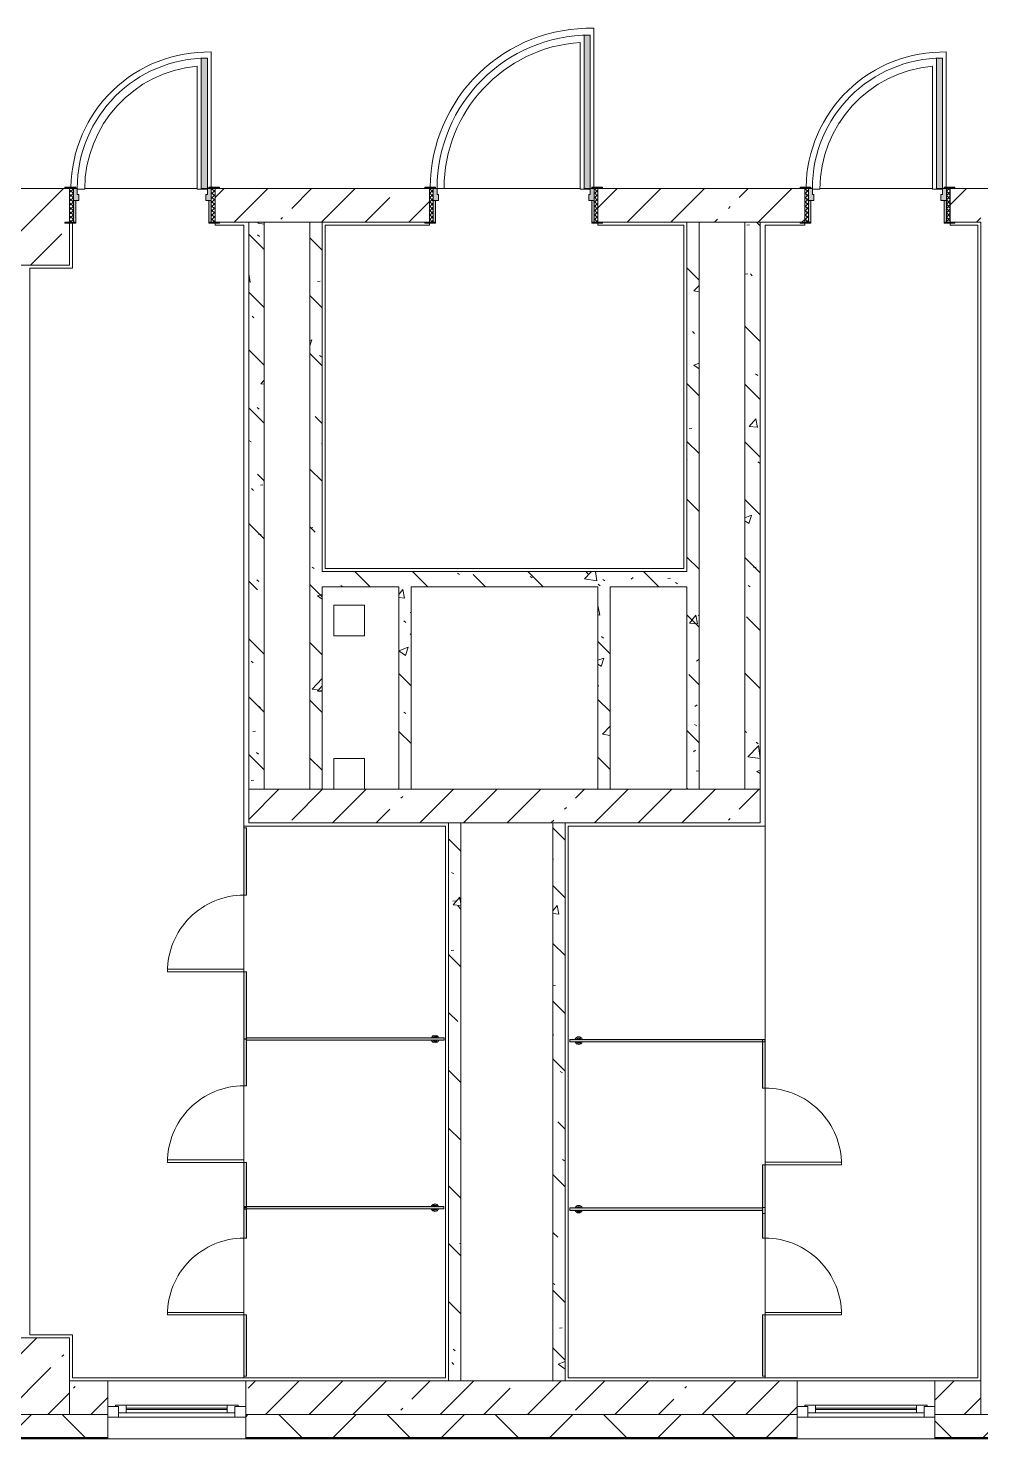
# Model space of a CAD drawing. Header units: millimetres. Extents: x 81469 to 281789, y -8553 to 29000.
# Drawn here: x 218245 to 224465, y -258 to 8945 of the extents above; entities that cross this region are included whole.
import ezdxf

# ---------------------------------------------------------------- set-up
doc = ezdxf.new("R2010")
doc.units = ezdxf.units.MM
for name, color, linetype, lineweight in [('A-DOOR', 7, 'Continuous', 5), ('A-GENM-1', 7, 'Continuous', 5), ('A-GLAZ-3', 7, 'Continuous', 5), ('A-WALL', 7, 'Continuous', 9), ('A-WALL-4', 7, 'Continuous', 5), ('I-WALL-2', 7, 'Continuous', 5), ('S-COLS-1', 7, 'Continuous', 5)]:
    doc.layers.add(name, color=color, linetype=linetype, lineweight=lineweight)
for name, color, linetype, lineweight, true_color in [('A-DOOR-2', 7, 'Continuous', 5, 0xe2e2e2), ('A-DOOR-3', 7, 'Continuous', 5, 0xaaaaaa), ('A-DOOR-FRAM-1', 7, 'Continuous', 5, 0xe2e2e2), ('A-DOOR-FRAM-3', 7, 'Continuous', 5, 0xaaaaaa), ('A-FLOR-3', 7, 'Continuous', 5, 0xaaaaaa), ('A-GENM-3', 7, 'Continuous', 5, 0xe2ddcd), ('I-WALL-4', 7, 'Continuous', 5, 0x787878)]:
    doc.layers.add(name, color=color, linetype=linetype, lineweight=lineweight, true_color=true_color)
pattern_1 = [(45, (152605.2, 0), (-285.1231, 285.1231), []), (45, (152890.3, 0), (-285.1231, 285.1231), [504.031, -100.806, 16.764, -84.042])]
pattern_2 = [(135, (152605.2, 0), (-377.1708, -377.1708), [533.4, -88.9, 17.78, -88.9]), (135, (152605.2, 376.94), (-377.1708, -377.1708), []), (50, (152605.2, 0), (637.6445, -55.7866), [66.675, -733.425]), (355, (152605.2, 0), (-123.3494, 668.699), [53.34, -586.74]), (100.451, (152658.3, -4.65), (514.299, 612.908), [56.665, -623.315]), (46.184, (152605.2, 177.8), (948.7764, -147.15), [100.012, -1100.137]), (96.636, (152684.25, 165.5), (830.909, 865.997), [84.998, -934.973]), (351.184, (152605.2, 177.8), (830.918, 865.988), [80.01, -880.11]), (21, (152694.1, 133.35), (530.6506, -357.9283), [66.675, -733.425]), (326, (152694.1, 133.35), (216.308, 644.6585), [53.34, -586.74]), (71.451, (152738.3, 103.5), (746.9596, 286.7243), [56.665, -623.315]), (37.5, (152605.18, 0), (10.8105, 295.9426), [16.764, -562.864, 16.764, -578.866, -588.962]), (37.5, (152605.18, 0), (10.8105, 295.9426), [-1175.258, 16.764, -572.198]), (7.5, (152605.18, 0), (233.8692, 350.6318), [16.764, -322.834, 16.764, -549.529, -224.472]), (7.5, (152605.18, 0), (233.8692, 350.6318), [-905.891, 16.764, -207.708]), (327.5, (152406.94, 0), (474.5678, -20.0513), [16.764, -205.486, 16.764, -676.656, -920.115]), (327.5, (152406.94, 0), (474.5678, -20.0513), [-915.67, 16.764, -903.351]), (317.5, (152318.04, 0), (518.4522, 88.9934), [16.764, -272.161, 16.764, -443.738, -653.415]), (317.5, (152318.04, 0), (518.4522, 88.9934), [-749.427, 16.764, -636.651])]

# ---------------------------------------------------------------- blocks, each defined once
blk = doc.blocks.new('BSC_Колонна _Прямоугольная - 500х500-V16-3_5_3_птичка')
at = {"layer": 'S-COLS-1'}
h = blk.add_hatch(dxfattribs=at)
h.set_pattern_fill('FP_47', color=256, style=0, pattern_type=2)
h.set_pattern_definition([(45, (-65660, -150), (-285.1231, 285.1231), []), (45, (-65374.88, -150), (-285.1231, 285.1231), [504.031, -100.806, 16.764, -84.042])])
h.paths.add_polyline_path([(-250, -250), (250, -250), (250, 250), (-250, 250)])
for p, q in [((250, 250), (-250, 250)), ((-250, 250), (-250, -250)), ((250, -250), (250, 250)), ((-250, -250), (250, -250))]:
    blk.add_line(p, q, dxfattribs=at)
blk = doc.blocks.new('BSC_Колонна _Прямоугольная - 500х500-V19-3_5_3_птичка')
at = {"layer": 'S-COLS-1'}
h = blk.add_hatch(dxfattribs=at)
h.set_pattern_fill('FP_50', color=256, style=0, pattern_type=2)
h.set_pattern_definition([(45, (-65660, -7650), (-285.1231, 285.1231), []), (45, (-65374.88, -7650), (-285.1231, 285.1231), [504.031, -100.806, 16.764, -84.042])])
h.paths.add_polyline_path([(-250, -250), (250, -250), (250, 22), (220, 22), (220, 30), (250, 30), (250, 250), (-250, 250), (-250, 30)])
for p, q in [((220, 250), (-250, 250)), ((-250, 250), (-250, -250)), ((250, -250), (250, 22)), ((-250, -250), (250, -250))]:
    blk.add_line(p, q, dxfattribs=at)
blk = doc.blocks.new('120_Окно_СКБ_1Ст - 120_Окно_СКБ_1Ст 900х2500_h_-22445987-3_5_3_птичка')
at = {"layer": 'A-GLAZ-3'}
for p, q in [((-450, -127), (-450, -57)), ((-450, -57), (-380, -57)), ((450, -57), (-450, -57)), ((-380, -57), (-380, -127)), ((380, -87), (-380, -87)), ((-380, -87), (-380, -127)), ((-330, -137), (-330, -87)), ((330, -137), (330, -87)), ((380, -127), (380, -57)), ((380, -57), (450, -57)), ((380, -127), (380, -87)), ((450, -57), (450, -127)), ((-380, -127), (-450, -127)), ((-450, -127), (-400, -127)), ((-380, -127), (-400, -127)), ((-400, -127), (-400, -137)), ((-400, -137), (400, -137)), ((400, -137), (-400, -137)), ((-330, -107), (330, -107)), ((330, -117), (-330, -117)), ((450, -127), (380, -127)), ((400, -127), (380, -127)), ((400, -127), (450, -127)), ((400, -137), (400, -127))]:
    blk.add_line(p, q, dxfattribs=at)
blk = doc.blocks.new('110_Дверь_СКБ_1Ст_Внутренняя1 - Д-7_л__950x2100h_Туалет-21784696-3_5_3_птичка')
at = {"layer": 'A-DOOR-2'}
h = blk.add_hatch(color=256, dxfattribs=at)
h.paths.add_polyline_path([(462.5, 30), (462.5, 110), (437.5, 110), (437.5, 70), (427.5, 70), (427.5, 30)])
h.paths.add_polyline_path([(-402.5, 30), (-402.5, 70), (-412.5, 70), (-412.5, 110), (-437.5, 110), (-437.5, 30)])
at = {"layer": 'A-DOOR-3'}
h = blk.add_hatch(dxfattribs=at)
h.set_pattern_fill('FP_78', color=256, style=0, pattern_type=2)
h.set_pattern_definition([(135, (1826.41, 174.685), (-14.14214, -14.14214), []), (225, (1826.41, 174.685), (14.14214, -14.14214), [])])
h.paths.add_polyline_path([(487.5, -110), (487.5, 110), (462.5, 110), (462.5, -110)])
at = {"layer": 'A-DOOR-FRAM-1'}
for points in [[(397.5, 110), (437.5, 110), (437.5, 960), (397.5, 960), (397.5, 538.8)], [(-422.5, 110), (-422.5, 118), (-492.5, 118), (-492.5, 110)], [(517.5, 110), (517.5, 118), (447.5, 118), (447.5, 110)], [(-422.5, -110), (-422.5, 30), (-437.5, 30), (-437.5, -110)], [(462.5, -110), (462.5, 30), (447.5, 30), (447.5, -110)], [(-422.5, -118), (-422.5, -110), (-492.5, -110), (-492.5, -118)], [(517.5, -118), (517.5, -110), (447.5, -110), (447.5, -118)]]:
    blk.add_hatch(color=256, dxfattribs=at).paths.add_polyline_path(points)
at = {"layer": 'A-DOOR-FRAM-3'}
h = blk.add_hatch(dxfattribs=at)
h.set_pattern_fill('FP_79', color=256, style=0, pattern_type=2)
h.set_pattern_definition([(45, (-296.384, 174.685), (-14.1421, 14.1421), []), (135, (-296.384, 174.685), (-14.1421, -14.1421), [])])
h.paths.add_polyline_path([(-437.5, -110), (-437.5, 110), (-462.5, 110), (-462.5, -110)])
at = {"layer": 'A-DOOR-3'}
for p, q in [((437.5, 960), (397.5, 960)), ((397.5, 960), (397.5, 110)), ((437.5, 110), (437.5, 960)), ((397.5, 110), (437.5, 110))]:
    blk.add_line(p, q, dxfattribs=at)
blk.add_arc((437.5, 110), 850, 90, 180, dxfattribs=at)
at = {"layer": 'A-DOOR-FRAM-3'}
for p, q in [((-422.5, 118), (-492.5, 118)), ((-492.5, 118), (-492.5, 110)), ((-492.5, 110), (-422.5, 110)), ((-437.5, 110), (-462.5, 110)), ((-462.5, 110), (-462.5, -110)), ((-412.5, 110), (-437.5, 110)), ((-437.5, 110), (-437.5, 30)), ((-437.5, -110), (-437.5, 110)), ((-422.5, 110), (-437.5, 110)), ((-437.5, 110), (-437.5, 109)), ((-437.5, 109), (-422.5, 109)), ((-422.5, 110), (-422.5, 118)), ((-422.5, 109), (-422.5, 110)), ((-412.5, 70), (-412.5, 110)), ((437.5, 110), (437.5, 70)), ((462.5, 110), (437.5, 110)), ((517.5, 118), (447.5, 118)), ((447.5, 118), (447.5, 110)), ((462.5, 110), (447.5, 110)), ((447.5, 110), (447.5, 109)), ((447.5, 110), (517.5, 110)), ((447.5, 109), (462.5, 109)), ((462.5, 30), (462.5, 110)), ((487.5, 110), (462.5, 110)), ((462.5, 110), (462.5, -110)), ((462.5, 109), (462.5, 110)), ((487.5, -110), (487.5, 110)), ((517.5, 110), (517.5, 118)), ((-437.5, 30), (-402.5, 30)), ((-422.5, 30), (-437.5, 30)), ((-437.5, 30), (-437.5, -110)), ((-422.5, -110), (-422.5, 30)), ((-402.5, 70), (-412.5, 70)), ((-402.5, 30), (-402.5, 70)), ((437.5, 70), (427.5, 70)), ((427.5, 70), (427.5, 30)), ((427.5, 30), (462.5, 30)), ((462.5, 30), (447.5, 30)), ((447.5, 30), (447.5, -110)), ((462.5, -110), (462.5, 30)), ((-422.5, -110), (-492.5, -110)), ((-492.5, -110), (-492.5, -118)), ((-492.5, -118), (-422.5, -118)), ((-462.5, -110), (-437.5, -110)), ((-437.5, -110), (-422.5, -110)), ((-422.5, -118), (-422.5, -110)), ((447.5, -110), (462.5, -110)), ((517.5, -110), (447.5, -110)), ((447.5, -110), (447.5, -118)), ((447.5, -118), (517.5, -118)), ((462.5, -110), (487.5, -110)), ((517.5, -118), (517.5, -110))]:
    blk.add_line(p, q, dxfattribs=at)
blk = doc.blocks.new('110_Дверь_СКБ_1Ст_Внутренняя1 - Д-4 1100x2100h_су мгн-V42-3_5_3_птичка')
at = {"layer": 'A-DOOR-2'}
h = blk.add_hatch(color=256, dxfattribs=at)
h.paths.add_polyline_path([(537.5, 30), (537.5, 110), (512.5, 110), (512.5, 70), (502.5, 70), (502.5, 30)])
h.paths.add_polyline_path([(-477.5, 30), (-477.5, 70), (-487.5, 70), (-487.5, 110), (-512.5, 110), (-512.5, 30)])
at = {"layer": 'A-DOOR-3'}
h = blk.add_hatch(dxfattribs=at)
h.set_pattern_fill('FP_80', color=256, style=0, pattern_type=2)
h.set_pattern_definition([(135, (1751.41, 174.685), (-14.14214, -14.14214), []), (225, (1751.41, 174.685), (14.14214, -14.14214), [])])
h.paths.add_polyline_path([(562.5, -110), (562.5, 110), (537.5, 110), (537.5, -110)])
at = {"layer": 'A-DOOR-FRAM-1'}
for points in [[(472.5, 110), (512.5, 110), (512.5, 1110), (472.5, 1110)], [(-497.5, 110), (-497.5, 118), (-567.5, 118), (-567.5, 110)], [(592.5, 110), (592.5, 118), (522.5, 118), (522.5, 110)], [(-497.5, -110), (-497.5, 30), (-512.5, 30), (-512.5, -110)], [(537.5, -110), (537.5, 30), (522.5, 30), (522.5, -110)], [(-497.5, -118), (-497.5, -110), (-567.5, -110), (-567.5, -118)], [(592.5, -118), (592.5, -110), (522.5, -110), (522.5, -118)]]:
    blk.add_hatch(color=256, dxfattribs=at).paths.add_polyline_path(points)
at = {"layer": 'A-DOOR-FRAM-3'}
h = blk.add_hatch(dxfattribs=at)
h.set_pattern_fill('FP_81', color=256, style=0, pattern_type=2)
h.set_pattern_definition([(45, (-371.384, 174.685), (-14.1421, 14.1421), []), (135, (-371.384, 174.685), (-14.1421, -14.1421), [])])
h.paths.add_polyline_path([(-512.5, -110), (-512.5, 110), (-537.5, 110), (-537.5, -110)])
at = {"layer": 'A-DOOR-3'}
for p, q in [((512.5, 1110), (472.5, 1110)), ((472.5, 1110), (472.5, 110)), ((512.5, 110), (512.5, 1110)), ((472.5, 110), (512.5, 110))]:
    blk.add_line(p, q, dxfattribs=at)
blk.add_arc((512.5, 110), 1000, 90, 180, dxfattribs=at)
at = {"layer": 'A-DOOR-FRAM-3'}
for p, q in [((-497.5, 118), (-567.5, 118)), ((-567.5, 118), (-567.5, 110)), ((-567.5, 110), (-497.5, 110)), ((-512.5, 110), (-537.5, 110)), ((-537.5, 110), (-537.5, -110)), ((-487.5, 110), (-512.5, 110)), ((-512.5, 110), (-512.5, 30)), ((-512.5, -110), (-512.5, 110)), ((-497.5, 110), (-512.5, 110)), ((-512.5, 110), (-512.5, 109)), ((-512.5, 109), (-497.5, 109)), ((-497.5, 110), (-497.5, 118)), ((-497.5, 109), (-497.5, 110)), ((-487.5, 70), (-487.5, 110)), ((512.5, 110), (512.5, 70)), ((537.5, 110), (512.5, 110)), ((592.5, 118), (522.5, 118)), ((522.5, 118), (522.5, 110)), ((537.5, 110), (522.5, 110)), ((522.5, 110), (522.5, 109)), ((522.5, 110), (592.5, 110)), ((522.5, 109), (537.5, 109)), ((537.5, 30), (537.5, 110)), ((562.5, 110), (537.5, 110)), ((537.5, 110), (537.5, -110)), ((537.5, 109), (537.5, 110)), ((562.5, -110), (562.5, 110)), ((592.5, 110), (592.5, 118)), ((-512.5, 30), (-477.5, 30)), ((-497.5, 30), (-512.5, 30)), ((-512.5, 30), (-512.5, -110)), ((-497.5, -110), (-497.5, 30)), ((-477.5, 70), (-487.5, 70)), ((-477.5, 30), (-477.5, 70)), ((512.5, 70), (502.5, 70)), ((502.5, 70), (502.5, 30)), ((502.5, 30), (537.5, 30)), ((537.5, 30), (522.5, 30)), ((522.5, 30), (522.5, -110)), ((537.5, -110), (537.5, 30)), ((-497.5, -110), (-567.5, -110)), ((-567.5, -110), (-567.5, -118)), ((-567.5, -118), (-497.5, -118)), ((-537.5, -110), (-512.5, -110)), ((-512.5, -110), (-497.5, -110)), ((-497.5, -118), (-497.5, -110)), ((522.5, -110), (537.5, -110)), ((592.5, -110), (522.5, -110)), ((522.5, -110), (522.5, -118)), ((522.5, -118), (592.5, -118)), ((537.5, -110), (562.5, -110)), ((592.5, -118), (592.5, -110))]:
    blk.add_line(p, q, dxfattribs=at)
blk = doc.blocks.new('131_Сантехническая перегородка_Дверь_ поз_4 - СД-1-V148-3_5_3_птичка')
at = {"layer": 'A-GENM-3'}
for points in [[(-190, -8), (250, -8), (250, 8), (-190, 8)], [(750, -8), (1190, -8), (1190, 8), (750, 8)]]:
    blk.add_hatch(color=256, dxfattribs=at).paths.add_polyline_path(points)
at = {"layer": 'A-DOOR'}
for p, q in [((266, 508), (250, 508)), ((250, 8), (250, 508)), ((266, 8), (266, 508)), ((266, 8), (250, 8))]:
    blk.add_line(p, q, dxfattribs=at)
blk.add_arc((250, 8), 500, 360, 90, dxfattribs=at)
at = {"layer": 'A-GENM-1'}
for p, q in [((250, 8), (-190, 8)), ((-190, 8), (-190, -8)), ((250, -8), (250, 8)), ((1190, 8), (750, 8)), ((750, 8), (750, -8)), ((1190, -8), (1190, 8)), ((-190, -8), (250, -8)), ((750, -8), (1190, -8))]:
    blk.add_line(p, q, dxfattribs=at)
blk = doc.blocks.new('131_Сантехническая перегородка_Дверь - СД-1-V149-3_5_3_птичка')
at = {"layer": 'A-GENM-3'}
for points in [[(0, -8), (317.3, -8), (317.3, 8), (0, 8)], [(817.3, 8), (817.3, -8), (1134.7, -8), (1134.7, 8)]]:
    blk.add_hatch(color=256, dxfattribs=at).paths.add_polyline_path(points)
at = {"layer": 'A-DOOR'}
for p, q in [((333.3, -8), (317.3, -8)), ((317.3, -8), (317.3, -508)), ((333.3, -8), (333.3, -508)), ((333.3, -508), (317.3, -508))]:
    blk.add_line(p, q, dxfattribs=at)
blk.add_arc((317.3, -8), 500, 270, 0, dxfattribs=at)
at = {"layer": 'A-GENM-1'}
for p, q in [((317.3, 8), (0, 8)), ((0, 8), (0, -8)), ((317.3, -8), (317.3, 8)), ((1134.7, 8), (817.3, 8)), ((817.3, 8), (817.3, -8)), ((1134.7, -8), (1134.7, 8)), ((0, -8), (317.3, -8)), ((817.3, -8), (1134.7, -8))]:
    blk.add_line(p, q, dxfattribs=at)
blk = doc.blocks.new('131_Сантехническая перегородка_Дверь - СД-1-V150-3_5_3_птичка')
at = {"layer": 'A-GENM-3'}
for points in [[(0, -8), (305.2, -8), (305.2, 8), (0, 8)], [(805.2, -8), (1110.4, -8), (1110.4, 8), (805.2, 8)]]:
    blk.add_hatch(color=256, dxfattribs=at).paths.add_polyline_path(points)
at = {"layer": 'A-DOOR'}
for p, q in [((321.2, 508), (305.2, 508)), ((305.2, 8), (305.2, 508)), ((321.2, 8), (321.2, 508)), ((321.2, 8), (305.2, 8))]:
    blk.add_line(p, q, dxfattribs=at)
blk.add_arc((305.2, 8), 500, 360, 90, dxfattribs=at)
at = {"layer": 'A-GENM-1'}
for p, q in [((305.2, 8), (0, 8)), ((0, 8), (0, -8)), ((305.2, -8), (305.2, 8)), ((1110.4, 8), (805.2, 8)), ((805.2, 8), (805.2, -8)), ((1110.4, -8), (1110.4, 8)), ((0, -8), (305.2, -8)), ((805.2, -8), (1110.4, -8))]:
    blk.add_line(p, q, dxfattribs=at)
blk = doc.blocks.new('131_Сантехническая перегородка_Дверь_сдвиг_ - СД-1-V151-3_5_3_птичка')
at = {"layer": 'A-GENM-3'}
for points in [[(0, -8), (400, -8), (400, 8), (0, 8)], [(900, -8), (1100, -8), (1100, 8), (900, 8)]]:
    blk.add_hatch(color=256, dxfattribs=at).paths.add_polyline_path(points)
at = {"layer": 'A-DOOR'}
for p, q in [((416, 508), (400, 508)), ((400, 8), (400, 508)), ((416, 8), (416, 508)), ((416, 8), (400, 8))]:
    blk.add_line(p, q, dxfattribs=at)
blk.add_arc((400, 8), 500, 360, 90, dxfattribs=at)
at = {"layer": 'A-GENM-1'}
for p, q in [((400, 8), (0, 8)), ((0, 8), (0, -8)), ((400, -8), (400, 8)), ((1100, 8), (900, 8)), ((900, 8), (900, -8)), ((1100, -8), (1100, 8)), ((0, -8), (400, -8)), ((900, -8), (1100, -8))]:
    blk.add_line(p, q, dxfattribs=at)
blk = doc.blocks.new('131_Сантехническая перегородка_Дверь_сдвиг_ - СД-1-V152-3_5_3_птичка')
at = {"layer": 'A-GENM-3'}
for points in [[(0, -8), (400, -8), (400, 8), (0, 8)], [(900, 8), (900, -8), (1100, -8), (1100, 8)]]:
    blk.add_hatch(color=256, dxfattribs=at).paths.add_polyline_path(points)
at = {"layer": 'A-DOOR'}
for p, q in [((416, -8), (400, -8)), ((400, -8), (400, -508)), ((416, -8), (416, -508)), ((416, -508), (400, -508))]:
    blk.add_line(p, q, dxfattribs=at)
blk.add_arc((400, -8), 500, 270, 0, dxfattribs=at)
at = {"layer": 'A-GENM-1'}
for p, q in [((400, 8), (0, 8)), ((0, 8), (0, -8)), ((400, -8), (400, 8)), ((1100, 8), (900, 8)), ((900, 8), (900, -8)), ((1100, -8), (1100, 8)), ((0, -8), (400, -8)), ((900, -8), (1100, -8))]:
    blk.add_line(p, q, dxfattribs=at)
blk = doc.blocks.new('131_Сантехническая перегородка - СП-4-V153-3_5_3_птичка')
at = {"layer": 'A-GENM-3'}
blk.add_hatch(color=256, dxfattribs=at).paths.add_polyline_path([(1330, -8), (1330, 8), (55.2, 8), (55.2, -8), (798.9, -8)])
at = {"layer": 'A-GENM-1'}
for p, q in [((1330, 8), (55.2, 8)), ((55.2, 8), (55.2, -8)), ((1330, -8), (1330, 8)), ((55.2, -8), (1330, -8))]:
    blk.add_line(p, q, dxfattribs=at)
at = {"layer": 'A-GENM-1', "flags": 128}
for points in [[(126.7, 8), (126.3, 8.5), (126, 9), (125.6, 9.5), (125.2, 9.9), (124.8, 10.4), (124.4, 10.8), (123.9, 11.2), (123.5, 11.6), (123, 12), (122.5, 12.3), (122, 12.7), (121.5, 13), (121, 13.3), (120.5, 13.6), (119.9, 13.8), (119.4, 14), (118.8, 14.3), (118.2, 14.4), (117.6, 14.6), (117, 14.7), (116.5, 14.9), (115.9, 14.9), (115.3, 15), (114.7, 15.1), (114.1, 15.1), (113.5, 15.1), (112.8, 15), (112.2, 15), (111.7, 14.9), (111.1, 14.8), (110.5, 14.7), (109.9, 14.5), (109.3, 14.4), (108.7, 14.2), (108.2, 13.9), (107.6, 13.7), (107.1, 13.4), (106.5, 13.2), (106, 12.9), (105.5, 12.5), (105, 12.2), (104.5, 11.8), (104.1, 11.4), (103.6, 11), (103.2, 10.6), (102.8, 10.2), (102.4, 9.7), (102, 9.3), (101.6, 8.8), (101.3, 8.3), (101.1, 8)], [(101.1, -8), (101.4, -8.5), (101.8, -9), (102.2, -9.5), (102.6, -9.9), (103, -10.4), (103.4, -10.8), (103.8, -11.2), (104.3, -11.6), (104.7, -12), (105.2, -12.3), (105.7, -12.7), (106.2, -13), (106.8, -13.3), (107.3, -13.6), (107.9, -13.8), (108.4, -14), (109, -14.3), (109.6, -14.4), (110.1, -14.6), (110.7, -14.7), (111.3, -14.9), (111.9, -14.9), (112.5, -15), (113.1, -15.1), (113.7, -15.1), (114.3, -15.1), (114.9, -15), (115.5, -15), (116.1, -14.9), (116.7, -14.8), (117.3, -14.7), (117.9, -14.5), (118.5, -14.4), (119, -14.2), (119.6, -13.9), (120.2, -13.7), (120.7, -13.4), (121.2, -13.2), (121.7, -12.9), (122.3, -12.5), (122.7, -12.2), (123.2, -11.8), (123.7, -11.4), (124.1, -11), (124.6, -10.6), (125, -10.2), (125.4, -9.7), (125.8, -9.3), (126.1, -8.8), (126.5, -8.3), (126.7, -8)]]:
    blk.add_lwpolyline(points, dxfattribs=at)
at = {"layer": 'A-GENM-1'}
for radius, start, end in [(24.6, 19.91127, 160.08873), (17.6, 45, 135), (17.6, 45, 135), (15.1, 45, 135), (24.6, 199.91127, 340.08873), (17.6, 225, 315), (17.6, 225, 315), (15.1, 225, 315)]:
    blk.add_arc((113.9, 0), radius, start, end, dxfattribs=at)
blk = doc.blocks.new('131_Сантехническая перегородка - СП-4-V154-3_5_3_птичка')
at = {"layer": 'A-GENM-3'}
blk.add_hatch(color=256, dxfattribs=at).paths.add_polyline_path([(1330, -8), (1330, 8), (71.3, 8), (71.3, -8), (815.1, -8)])
at = {"layer": 'A-GENM-1'}
for p, q in [((1330, 8), (71.3, 8)), ((71.3, 8), (71.3, -8)), ((1330, -8), (1330, 8)), ((71.3, -8), (1330, -8))]:
    blk.add_line(p, q, dxfattribs=at)
at = {"layer": 'A-GENM-1', "flags": 128}
for points in [[(142.8, 8), (142.5, 8.5), (142.1, 9), (141.8, 9.5), (141.4, 9.9), (141, 10.4), (140.5, 10.8), (140.1, 11.2), (139.6, 11.6), (139.2, 12), (138.7, 12.3), (138.2, 12.7), (137.7, 13), (137.1, 13.3), (136.6, 13.6), (136.1, 13.8), (135.5, 14), (134.9, 14.3), (134.4, 14.4), (133.8, 14.6), (133.2, 14.7), (132.6, 14.9), (132, 14.9), (131.4, 15), (130.8, 15.1), (130.2, 15.1), (129.6, 15.1), (129, 15), (128.4, 15), (127.8, 14.9), (127.2, 14.8), (126.6, 14.7), (126, 14.5), (125.4, 14.4), (124.9, 14.2), (124.3, 13.9), (123.8, 13.7), (123.2, 13.4), (122.7, 13.2), (122.2, 12.9), (121.7, 12.5), (121.2, 12.2), (120.7, 11.8), (120.2, 11.4), (119.8, 11), (119.3, 10.6), (118.9, 10.2), (118.5, 9.7), (118.1, 9.3), (117.8, 8.8), (117.4, 8.3), (117.3, 8)], [(117.3, -8), (117.6, -8.5), (117.9, -9), (118.3, -9.5), (118.7, -9.9), (119.1, -10.4), (119.5, -10.8), (120, -11.2), (120.4, -11.6), (120.9, -12), (121.4, -12.3), (121.9, -12.7), (122.4, -13), (122.9, -13.3), (123.5, -13.6), (124, -13.8), (124.6, -14), (125.1, -14.3), (125.7, -14.4), (126.3, -14.6), (126.9, -14.7), (127.5, -14.9), (128.1, -14.9), (128.7, -15), (129.3, -15.1), (129.9, -15.1), (130.5, -15.1), (131.1, -15), (131.7, -15), (132.3, -14.9), (132.9, -14.8), (133.4, -14.7), (134, -14.5), (134.6, -14.4), (135.2, -14.2), (135.7, -13.9), (136.3, -13.7), (136.8, -13.4), (137.4, -13.2), (137.9, -12.9), (138.4, -12.5), (138.9, -12.2), (139.4, -11.8), (139.8, -11.4), (140.3, -11), (140.7, -10.6), (141.1, -10.2), (141.5, -9.7), (141.9, -9.3), (142.3, -8.8), (142.6, -8.3), (142.8, -8)]]:
    blk.add_lwpolyline(points, dxfattribs=at)
at = {"layer": 'A-GENM-1'}
for radius, start, end in [(24.6, 19.91127, 160.08873), (17.6, 45, 135), (17.6, 45, 135), (15.1, 45, 135), (24.6, 199.91127, 340.08873), (17.6, 225, 315), (17.6, 225, 315), (15.1, 225, 315)]:
    blk.add_arc((130, 0), radius, start, end, dxfattribs=at)
blk = doc.blocks.new('131_Сантехническая перегородка - СП-4-V155-3_5_3_птичка')
at = {"layer": 'A-GENM-3'}
blk.add_hatch(color=256, dxfattribs=at).paths.add_polyline_path([(1330, 8), (39.9, 8), (39.9, -8), (1330, -8)])
at = {"layer": 'A-GENM-1'}
for p, q in [((1330, 8), (39.9, 8)), ((39.9, 8), (39.9, -8)), ((1330, -8), (1330, 8)), ((39.9, -8), (1330, -8))]:
    blk.add_line(p, q, dxfattribs=at)
at = {"layer": 'A-GENM-1', "flags": 128}
for points in [[(111.4, 8), (111, 8.5), (110.7, 9), (110.3, 9.5), (109.9, 9.9), (109.5, 10.4), (109.1, 10.8), (108.6, 11.2), (108.2, 11.6), (107.7, 12), (107.2, 12.3), (106.7, 12.7), (106.2, 13), (105.7, 13.3), (105.2, 13.6), (104.6, 13.8), (104, 14), (103.5, 14.3), (102.9, 14.4), (102.3, 14.6), (101.7, 14.7), (101.1, 14.9), (100.6, 14.9), (100, 15), (99.4, 15.1), (98.7, 15.1), (98.1, 15.1), (97.5, 15), (96.9, 15), (96.3, 14.9), (95.8, 14.8), (95.2, 14.7), (94.6, 14.5), (94, 14.4), (93.4, 14.2), (92.9, 13.9), (92.3, 13.7), (91.8, 13.4), (91.2, 13.2), (90.7, 12.9), (90.2, 12.5), (89.7, 12.2), (89.2, 11.8), (88.8, 11.4), (88.3, 11), (87.9, 10.6), (87.5, 10.2), (87.1, 9.7), (86.7, 9.3), (86.3, 8.8), (86, 8.3), (85.8, 8)], [(85.8, -8), (86.1, -8.5), (86.5, -9), (86.9, -9.5), (87.2, -9.9), (87.6, -10.4), (88.1, -10.8), (88.5, -11.2), (89, -11.6), (89.4, -12), (89.9, -12.3), (90.4, -12.7), (90.9, -13), (91.5, -13.3), (92, -13.6), (92.6, -13.8), (93.1, -14), (93.7, -14.3), (94.3, -14.4), (94.8, -14.6), (95.4, -14.7), (96, -14.9), (96.6, -14.9), (97.2, -15), (97.8, -15.1), (98.4, -15.1), (99, -15.1), (99.6, -15), (100.2, -15), (100.8, -14.9), (101.4, -14.8), (102, -14.7), (102.6, -14.5), (103.2, -14.4), (103.7, -14.2), (104.3, -13.9), (104.8, -13.7), (105.4, -13.4), (105.9, -13.2), (106.4, -12.9), (106.9, -12.5), (107.4, -12.2), (107.9, -11.8), (108.4, -11.4), (108.8, -11), (109.3, -10.6), (109.7, -10.2), (110.1, -9.7), (110.5, -9.3), (110.8, -8.8), (111.2, -8.3), (111.4, -8)]]:
    blk.add_lwpolyline(points, dxfattribs=at)
at = {"layer": 'A-GENM-1'}
for radius, start, end in [(24.6, 19.91127, 160.08873), (17.6, 45, 135), (17.6, 45, 135), (15.1, 45, 135), (24.6, 199.91127, 340.08873), (17.6, 225, 315), (17.6, 225, 315), (15.1, 225, 315)]:
    blk.add_arc((98.6, 0), radius, start, end, dxfattribs=at)
blk = doc.blocks.new('131_Сантехническая перегородка - СП-4-V156-3_5_3_птичка')
at = {"layer": 'A-GENM-3'}
blk.add_hatch(color=256, dxfattribs=at).paths.add_polyline_path([(1330, 8), (25.5, 8), (25.5, -8), (1330, -8)])
at = {"layer": 'A-GENM-1'}
for p, q in [((1330, 8), (25.5, 8)), ((25.5, 8), (25.5, -8)), ((1330, -8), (1330, 8)), ((25.5, -8), (1330, -8))]:
    blk.add_line(p, q, dxfattribs=at)
at = {"layer": 'A-GENM-1', "flags": 128}
for points in [[(97, 8), (96.7, 8.5), (96.3, 9), (95.9, 9.5), (95.5, 9.9), (95.1, 10.4), (94.7, 10.8), (94.3, 11.2), (93.8, 11.6), (93.3, 12), (92.9, 12.3), (92.4, 12.7), (91.8, 13), (91.3, 13.3), (90.8, 13.6), (90.2, 13.8), (89.7, 14), (89.1, 14.3), (88.5, 14.4), (88, 14.6), (87.4, 14.7), (86.8, 14.9), (86.2, 14.9), (85.6, 15), (85, 15.1), (84.4, 15.1), (83.8, 15.1), (83.2, 15), (82.6, 15), (82, 14.9), (81.4, 14.8), (80.8, 14.7), (80.2, 14.5), (79.6, 14.4), (79.1, 14.2), (78.5, 13.9), (77.9, 13.7), (77.4, 13.4), (76.9, 13.2), (76.4, 12.9), (75.8, 12.5), (75.3, 12.2), (74.9, 11.8), (74.4, 11.4), (74, 11), (73.5, 10.6), (73.1, 10.2), (72.7, 9.7), (72.3, 9.3), (72, 8.8), (71.6, 8.3), (71.4, 8)], [(71.4, -8), (71.8, -8.5), (72.1, -9), (72.5, -9.5), (72.9, -9.9), (73.3, -10.4), (73.7, -10.8), (74.1, -11.2), (74.6, -11.6), (75.1, -12), (75.6, -12.3), (76.1, -12.7), (76.6, -13), (77.1, -13.3), (77.6, -13.6), (78.2, -13.8), (78.7, -14), (79.3, -14.3), (79.9, -14.4), (80.5, -14.6), (81.1, -14.7), (81.6, -14.9), (82.2, -14.9), (82.8, -15), (83.4, -15.1), (84, -15.1), (84.6, -15.1), (85.2, -15), (85.8, -15), (86.4, -14.9), (87, -14.8), (87.6, -14.7), (88.2, -14.5), (88.8, -14.4), (89.4, -14.2), (89.9, -13.9), (90.5, -13.7), (91, -13.4), (91.6, -13.2), (92.1, -12.9), (92.6, -12.5), (93.1, -12.2), (93.6, -11.8), (94, -11.4), (94.5, -11), (94.9, -10.6), (95.3, -10.2), (95.7, -9.7), (96.1, -9.3), (96.5, -8.8), (96.8, -8.3), (97, -8)]]:
    blk.add_lwpolyline(points, dxfattribs=at)
at = {"layer": 'A-GENM-1'}
for radius, start, end in [(24.6, 19.91127, 160.08873), (17.6, 45, 135), (17.6, 45, 135), (15.1, 45, 135), (24.6, 199.91127, 340.08873), (17.6, 225, 315), (17.6, 225, 315), (15.1, 225, 315)]:
    blk.add_arc((84.2, 0), radius, start, end, dxfattribs=at)

msp = doc.modelspace()

# ---------------------------------------------------------------- hatches: boundary and pattern name
at = {"layer": 'A-WALL-4'}
h = msp.add_hatch(dxfattribs=at)
h.set_pattern_fill('FP_60', color=256, style=0, pattern_type=2)
h.set_pattern_definition([(45, (152605.2, 0), (-353.5534, 353.5534), []), (135, (152605.2, 0), (-353.5534, -353.5534), [])])
h.paths.add_polyline_path([(223265.2, -250), (223265.2, -100), (219665.2, -100), (219665.2, -250), (222524.9, -250)])
h.paths.add_polyline_path([(228305.2, -250), (228305.2, -100), (224165.2, -100), (224165.2, -250), (228118.2, -250)])
h.paths.add_polyline_path([(209515.2, -250), (210415.2, -250), (210415.2, -100), (209232.3, -100), (209232.3, -250), (209474.1, -250)])
h.paths.add_polyline_path([(214015.2, -250), (214215.2, -250), (214215.2, -100), (213515.2, -100), (213515.2, -250)])
h.paths.add_polyline_path([(216315.2, -250), (216865.2, -250), (216865.2, -100), (216315.2, -100)])
h.paths.add_polyline_path([(218515.2, -250), (218765.2, -250), (218765.2, -100), (217765.2, -100), (217765.2, -250), (218015.2, -250)])
at = {"layer": 'I-WALL-2'}
h = msp.add_hatch(dxfattribs=at)
h.set_pattern_fill('FP_56', color=256, style=0, pattern_type=2)
h.set_pattern_definition(pattern_1)
h.paths.add_polyline_path([(223285.2, 7680), (223315.2, 7680), (223315.2, 7900), (221965.2, 7900), (221965.2, 7680), (223025.2, 7680)])
h.paths.add_polyline_path([(224265.2, 7680), (224465.2, 7680), (224465.2, 7900), (224265.2, 7900), (224265.2, 7750.3)])
h.paths.add_polyline_path([(219495.2, 7680), (220865.2, 7680), (220865.2, 7900), (219465.2, 7900), (219465.2, 7680)])
h = msp.add_hatch(dxfattribs=at)
h.set_pattern_fill('FP_56', color=256, style=0, pattern_type=2)
h.set_pattern_definition(pattern_1)
h.paths.add_polyline_path([(221070.2, 3760), (223025.2, 3760), (223025.2, 3980), (219685.2, 3980), (219685.2, 3760), (220990.2, 3760)])
h = msp.add_hatch(dxfattribs=at)
h.set_pattern_fill('FP_56', color=256, style=0, pattern_type=2)
h.set_pattern_definition(pattern_1)
h.paths.add_polyline_path([(223265.2, -100), (223265.2, 120), (219665.2, 120), (219665.2, -100), (222524.9, -100)])
h.paths.add_polyline_path([(224389.3, -100), (224465.2, -100), (224465.2, 120), (224165.2, 120), (224165.2, -100)])
h.paths.add_polyline_path([(218765.2, -100), (218765.2, 120), (218515.2, 120), (218515.2, -100)])
at = {"layer": 'I-WALL-4'}
h = msp.add_hatch(dxfattribs=at)
h.set_pattern_fill('FP_66', color=256, style=0, pattern_type=2)
h.set_pattern_definition(pattern_2)
h.paths.add_polyline_path([(219785.2, 3980), (219785.2, 7680), (219685.2, 7680), (219685.2, 3980)])
h = msp.add_hatch(dxfattribs=at)
h.set_pattern_fill('FP_66', color=256, style=0, pattern_type=2)
h.set_pattern_definition(pattern_2)
h.paths.add_polyline_path([(220085.2, 3980), (220165.2, 3980), (220165.2, 7680), (220085.2, 7680), (220085.2, 4279.6)])
h = msp.add_hatch(dxfattribs=at)
h.set_pattern_fill('FP_66', color=256, style=0, pattern_type=2)
h.set_pattern_definition(pattern_2)
h.paths.add_polyline_path([(222625.2, 3980), (222625.2, 7680), (222545.2, 7680), (222545.2, 3980)])
h = msp.add_hatch(dxfattribs=at)
h.set_pattern_fill('FP_66', color=256, style=0, pattern_type=2)
h.set_pattern_definition(pattern_2)
h.paths.add_polyline_path([(223025.2, 3980), (223025.2, 7680), (222925.2, 7680), (222925.2, 3980)])
h = msp.add_hatch(dxfattribs=at)
h.set_pattern_fill('FP_66', color=256, style=0, pattern_type=2)
h.set_pattern_definition(pattern_2)
h.paths.add_polyline_path([(222545.2, 5300), (222545.2, 5400), (220165.2, 5400), (220165.2, 5300), (222045.2, 5300)])
h = msp.add_hatch(dxfattribs=at)
h.set_pattern_fill('FP_66', color=256, style=0, pattern_type=2)
h.set_pattern_definition(pattern_2)
h.paths.add_polyline_path([(220745.2, 3980), (220745.2, 5300), (220665.2, 5300), (220665.2, 3980)])
h = msp.add_hatch(dxfattribs=at)
h.set_pattern_fill('FP_66', color=256, style=0, pattern_type=2)
h.set_pattern_definition(pattern_2)
h.paths.add_polyline_path([(222045.2, 3980), (222045.2, 5300), (221965.2, 5300), (221965.2, 3980)])
h = msp.add_hatch(dxfattribs=at)
h.set_pattern_fill('FP_66', color=256, style=0, pattern_type=2)
h.set_pattern_definition(pattern_2)
h.paths.add_polyline_path([(221070.2, 120), (221070.2, 3760), (220990.2, 3760), (220990.2, 120)])
h = msp.add_hatch(dxfattribs=at)
h.set_pattern_fill('FP_66', color=256, style=0, pattern_type=2)
h.set_pattern_definition(pattern_2)
h.paths.add_polyline_path([(221751.1, 120), (221751.1, 3760), (221671.1, 3760), (221671.1, 120)])

# ---------------------------------------------------------------- linework, layer by layer
at = {"layer": 'A-FLOR-3'}
for p, q in [((221939.4, 7908), (221939.4, 8944.7)), ((221849.4, 8852.7), (221849.4, 7895.1)), ((219439.4, 7908), (219439.4, 8789.8)), ((224239.4, 7908), (224239.4, 8789.8)), ((219349.4, 8697), (219349.4, 7895.1)), ((224149.4, 8697), (224149.4, 7895.1)), ((218565.2, 7895.1), (218614.4, 7895.1)), ((218614.7, 7900), (219349.4, 7900)), ((219349.4, 7895.1), (219415.2, 7895.1)), ((220915.2, 7900), (220960.2, 7900)), ((221849.4, 7900), (220960.2, 7900)), ((221849.4, 7895.1), (221915.2, 7895.1)), ((223365.2, 7895.1), (223414.4, 7895.1)), ((223414.7, 7900), (224149.4, 7900)), ((224149.4, 7895.1), (224215.2, 7895.1)), ((218535.2, 7672), (218535.2, 7380)), ((219465.2, 7660), (219465.2, 7672)), ((219654.2, 7660), (219465.2, 7660)), ((219654.2, 7660), (219654.2, 3729)), ((220865.2, 7660), (220185.2, 7660)), ((220185.2, 7660), (220185.2, 5420)), ((220865.2, 7672), (220865.2, 7660)), ((221965.2, 7660), (221965.2, 7672)), ((222525.2, 7660), (221965.2, 7660)), ((222525.2, 5420), (222525.2, 7660)), ((223315.2, 7660), (223056.2, 7660)), ((223056.2, 2347.5), (223056.2, 7660)), ((223315.2, 7672), (223315.2, 7660)), ((224265.2, 7660), (224265.2, 7672)), ((224445.2, 7660), (224265.2, 7660)), ((224445.2, 140), (224445.2, 7660)), ((218535.2, 7380), (218255.2, 7380)), ((218255.2, 7380), (218255.2, 420)), ((220185.2, 5420), (222525.2, 5420)), ((220240.2, 4980), (220240.2, 5180)), ((220240.2, 5180), (220440.2, 5180)), ((220440.2, 5180), (220440.2, 4980)), ((220440.2, 4980), (220240.2, 4980)), ((220240.2, 3980), (220240.2, 4180)), ((220240.2, 4180), (220440.2, 4180)), ((220440.2, 4180), (220440.2, 3980)), ((220970.2, 3740), (219654.2, 3740)), ((220970.2, 140), (220970.2, 3740)), ((221770.2, 3740), (221770.2, 140)), ((223056.2, 3740), (221770.2, 3740)), ((219654.2, 2789), (219654.2, 3289)), ((219654.2, 1545.2), (219654.2, 2045.2)), ((223056.2, 2030.1), (223056.2, 1530.1)), ((219654.2, 551), (219654.2, 1051)), ((223056.2, 1051), (223056.2, 551)), ((218255.2, 420), (218535.2, 420)), ((218535.2, 420), (218535.2, 140)), ((218535.2, 140), (220970.2, 140)), ((219654.2, 140), (219654.2, 151)), ((221770.2, 140), (224445.2, 140)), ((223056.2, 151), (223056.2, 140))]:
    msp.add_line(p, q, dxfattribs=at)
for centre, radius, start, end in [((221915.2, 7900), 1045, 88.67391, 179.56055), ((221915.2, 7900), 955, 93.9518, 180), ((219419.4, 7895.1), 895, 88.71954, 179.17007), ((224219.4, 7895.1), 895, 88.71954, 179.17007), ((219419.4, 7895.1), 805, 94.98854, 180), ((224219.4, 7895.1), 805, 94.98854, 180)]:
    msp.add_arc(centre, radius, start, end, dxfattribs=at)
at = {"layer": 'A-WALL'}
for p, q in [((219785.2, 7680), (219685.2, 7680)), ((220165.2, 7680), (220085.2, 7680)), ((222625.2, 7680), (222545.2, 7680)), ((223025.2, 7680), (222925.2, 7680)), ((219685.2, 3980), (219785.2, 3980)), ((220085.2, 3980), (220165.2, 3980)), ((220665.2, 3980), (220745.2, 3980)), ((221965.2, 3980), (222045.2, 3980)), ((222545.2, 3980), (222625.2, 3980)), ((222925.2, 3980), (223025.2, 3980)), ((221070.2, 3760), (220990.2, 3760)), ((221751.1, 3760), (221671.1, 3760)), ((220990.2, 120), (221070.2, 120)), ((221671.1, 120), (221751.1, 120)), ((218765.2, -100), (218515.2, -100)), ((223265.2, -100), (219665.2, -100)), ((224165.2, -100), (228305.2, -100)), ((217765.2, -250), (218765.2, -250)), ((217765.2, -253), (218765.2, -253)), ((219665.2, -250), (223265.2, -250)), ((219665.2, -253), (223265.2, -253)), ((224165.2, -250), (228455.2, -250)), ((224165.2, -253), (228458.2, -253))]:
    msp.add_line(p, q, dxfattribs=at)
at = {"layer": 'A-WALL-4'}
for p, q in [((218765.2, -258), (218765.2, -100)), ((219665.2, -100), (219665.2, -258)), ((223265.2, -258), (223265.2, -100)), ((224165.2, -100), (224165.2, -258)), ((208115.2, -258), (218765.2, -258)), ((218765.2, -258), (228463.2, -258))]:
    msp.add_line(p, q, dxfattribs=at)
at = {"layer": 'I-WALL-2'}
for p, q in [((220835.2, 7900), (219495.2, 7900)), ((223285.2, 7900), (221995.2, 7900)), ((224465.2, 7900), (224295.2, 7900)), ((224855.2, 7900), (224465.2, 7900)), ((219495.2, 7680), (219685.2, 7680)), ((219685.2, 7680), (219685.2, 3760)), ((219785.2, 3980), (219785.2, 7680)), ((219785.2, 7680), (220085.2, 7680)), ((220085.2, 7680), (220085.2, 3980)), ((220165.2, 5400), (220165.2, 7680)), ((220165.2, 7680), (220835.2, 7680)), ((221995.2, 7680), (222545.2, 7680)), ((222545.2, 7680), (222545.2, 5400)), ((222625.2, 3980), (222625.2, 7680)), ((222625.2, 7680), (222925.2, 7680)), ((222925.2, 7680), (222925.2, 3980)), ((223025.2, 3760), (223025.2, 7680)), ((223025.2, 7680), (223285.2, 7680)), ((224295.2, 7680), (224465.2, 7680)), ((224465.2, -100), (224465.2, 7680)), ((222545.2, 5400), (220165.2, 5400)), ((220165.2, 3980), (220165.2, 5300)), ((220165.2, 5300), (220665.2, 5300)), ((220665.2, 5300), (220665.2, 3980)), ((220745.2, 5300), (221965.2, 5300)), ((220745.2, 3980), (220745.2, 5300)), ((221965.2, 5300), (221965.2, 3980)), ((222045.2, 5300), (222545.2, 5300)), ((222045.2, 3980), (222045.2, 5300)), ((222545.2, 5300), (222545.2, 3980)), ((220085.2, 3980), (219785.2, 3980)), ((220665.2, 3980), (220165.2, 3980)), ((221965.2, 3980), (220745.2, 3980)), ((222545.2, 3980), (222045.2, 3980)), ((222925.2, 3980), (222625.2, 3980)), ((219685.2, 3760), (220990.2, 3760)), ((220990.2, 3760), (220990.2, 120)), ((221070.2, 3760), (221671.1, 3760)), ((221070.2, 120), (221070.2, 3760)), ((221671.1, 3760), (221671.1, 120)), ((221751.1, 3760), (223025.2, 3760)), ((221751.1, 120), (221751.1, 3760)), ((220990.2, 120), (218515.2, 120)), ((218765.2, -100), (218765.2, 120)), ((219665.2, 120), (219665.2, -100)), ((221671.1, 120), (221070.2, 120)), ((224465.2, 120), (221751.1, 120)), ((223265.2, -100), (223265.2, 120)), ((224165.2, 120), (224165.2, -100))]:
    msp.add_line(p, q, dxfattribs=at)

# ---------------------------------------------------------------- block references
at = {"layer": 'A-DOOR-3'}
for name, p in [('110_Дверь_СКБ_1Ст_Внутренняя1 - Д-4 1100x2100h_су мгн-V42-3_5_3_птичка', (221402.7, 7790)), ('110_Дверь_СКБ_1Ст_Внутренняя1 - Д-7_л__950x2100h_Туалет-21784696-3_5_3_птичка', (218977.7, 7790)), ('110_Дверь_СКБ_1Ст_Внутренняя1 - Д-7_л__950x2100h_Туалет-21784696-3_5_3_птичка', (223777.7, 7790))]:
    msp.add_blockref(name, p, dxfattribs=at)
at = {"layer": 'A-GENM-1'}
for name, p, rotation in [('131_Сантехническая перегородка_Дверь_ поз_4 - СД-1-V148-3_5_3_птичка', (219662.2, 2539), 89.99999999997657), ('131_Сантехническая перегородка_Дверь - СД-1-V150-3_5_3_птичка', (219662.2, 1240), 89.99999999997657), ('131_Сантехническая перегородка - СП-4-V155-3_5_3_птичка', (221000.5, 2350), 180), ('131_Сантехническая перегородка_Дверь - СД-1-V149-3_5_3_птичка', (223048.2, 1212.8), 90.00000000002345), ('131_Сантехническая перегородка_Дверь_сдвиг_ - СД-1-V151-3_5_3_птичка', (219662.2, 151), 89.99999999997657), ('131_Сантехническая перегородка - СП-4-V156-3_5_3_птичка', (220984.7, 1250), 180), ('131_Сантехническая перегородка_Дверь_сдвиг_ - СД-1-V152-3_5_3_птичка', (223048.2, 151), 90.00000000002345)]:
    msp.add_blockref(name, p, dxfattribs=dict(at, rotation=rotation))
for name, p in [('131_Сантехническая перегородка - СП-4-V153-3_5_3_птичка', (221726, 2340)), ('131_Сантехническая перегородка - СП-4-V154-3_5_3_птичка', (221709.8, 1240))]:
    msp.add_blockref(name, p, dxfattribs=at)
at = {"layer": 'A-GLAZ-3', "rotation": 180}
for p in [(219215.2, -175), (223715.2, -175)]:
    msp.add_blockref('120_Окно_СКБ_1Ст - 120_Окно_СКБ_1Ст 900х2500_h_-22445987-3_5_3_птичка', p, dxfattribs=at)
at = {"layer": 'S-COLS-1'}
for name, p in [('BSC_Колонна _Прямоугольная - 500х500-V19-3_5_3_птичка', (218265.2, 7650)), ('BSC_Колонна _Прямоугольная - 500х500-V16-3_5_3_птичка', (218265.2, 150))]:
    msp.add_blockref(name, p, dxfattribs=at)

doc.saveas('drawing.dxf')
